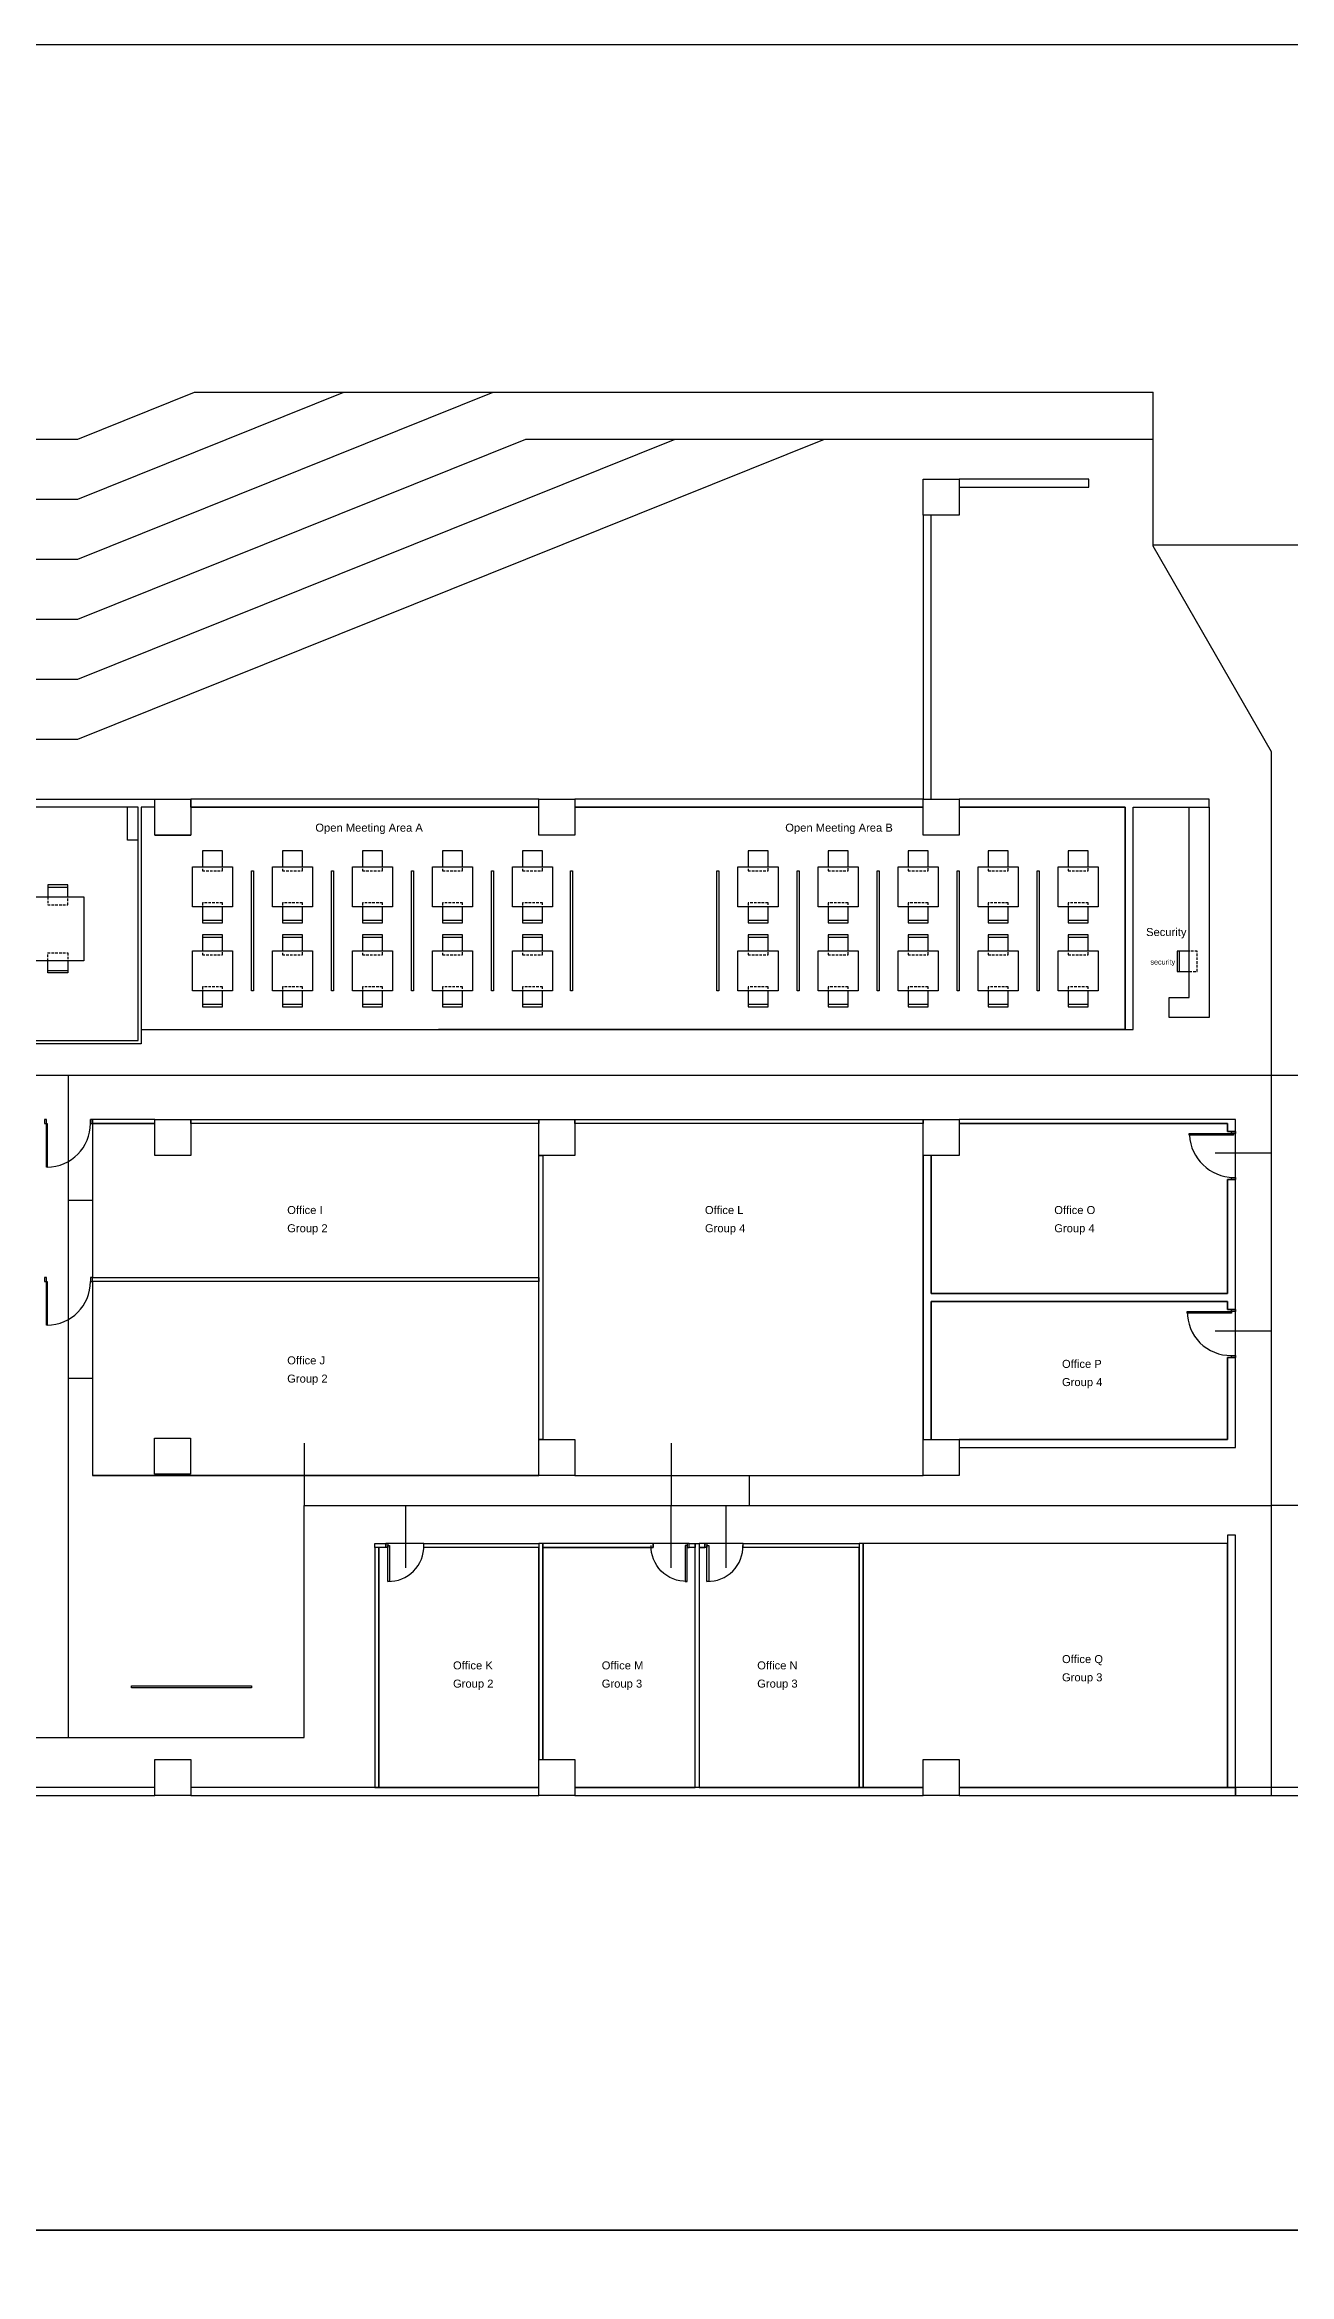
# Model space of a CAD drawing. Header units: centimetres. Extents: x -2363 to 10982, y -15317 to 6533.
# Drawn here: x 2020 to 5130, y 960 to 6533 of the extents above; entities that cross this region are included whole.
import ezdxf

# ---------------------------------------------------------------- set-up
doc = ezdxf.new("R2010")
doc.units = ezdxf.units.CM
doc.header["$MEASUREMENT"] = 0
doc.linetypes.add('DASHED2', pattern=[9.525, 6.35, -3.175])
for name, color, linetype in [('00_Coffee', 5, 'Continuous'), ('00_Meeting rooms', 1, 'Continuous'), ('00_Offices', 50, 'Continuous'), ('00_Walls', 6, 'Continuous'), ('01_Doors', 4, 'Continuous'), ('01_Legends', 1, 'Continuous'), ('01_Office_Furnitures', 7, 'Continuous'), ('01_Space_Partitions', 191, 'Continuous'), ('02_Path', 3, 'Continuous')]:
    doc.layers.add(name, color=color, linetype=linetype)
doc.styles.add('CHINA', font='QTXT', dxfattribs={"bigfont": 'AE.SHX'})

# ---------------------------------------------------------------- blocks, each defined once
blk = doc.blocks.new('A$Ceb85731e')
at = {"layer": '01_Doors'}
for points in [[(0, 5), (10, 5), (10, 0), (0, 0)], [(4.7, 9.4), (94.7, 9.4), (94.7, 5), (4.7, 5)]]:
    blk.add_lwpolyline(points, close=True, dxfattribs=at)
blk.add_arc((6.9, 7.2), 87.8, 358.5646, 91.4354, dxfattribs=at)

msp = doc.modelspace()

# ---------------------------------------------------------------- linework, layer by layer
at = {"layer": '00_Coffee'}
for points in [[(-2362.9, 6533.4), (10982.1, 6533.4), (10982.1, 1070.9), (-2362.9, 1070.9)], [(-2362.9, 1070.9), (10982.1, 1070.9), (10982.1, -4391.7), (-2362.9, -4391.7)]]:
    msp.add_lwpolyline(points, close=True, dxfattribs=at)
at = {"layer": '00_Meeting rooms'}
msp.add_line((4719.5, 4072.2), (3003.7, 4072.2), dxfattribs=at)
for points in [[(2253, 4501.8), (2253, 4545), (2226.2, 4545), (2226.2, 4627.2), (1487.1, 4627.2), (1487.1, 4544.7), (1379.5, 4544.7), (1379.5, 4045.2), (1593.4, 4045.2), (1593.4, 4035.2), (1773.8, 4036.2), (1773.8, 4044.2), (2253, 4044.2)], [(4719.5, 4627.2), (4304.5, 4627.2), (4304.5, 4557.2), (4214.5, 4557.2), (4214.5, 4627.2), (4099.5, 4627.2), (3459.5, 4627.2), (3344.5, 4627.2), (3344.5, 4557.2), (3254.5, 4557.2), (3254.5, 4627.2), (2384.5, 4627.2), (2384.5, 4557.2), (2294.5, 4557.2), (2294.5, 4627.2), (2261, 4627.2), (2261, 4072.1), (4214.5, 4072.1), (4719.5, 4072.2)]]:
    msp.add_lwpolyline(points, close=True, dxfattribs=at)
at = {"layer": '00_Offices', "color": 11, "true_color": 0xf27172}
msp.add_line((3254.5, 2957.2), (2139.1, 2957.2), dxfattribs=at)
for points in [[(3254.5, 3757.2), (3254.5, 3757.2), (3254.5, 3837.1), (2384.5, 3837.1), (2384.5, 3757.2), (2294.5, 3757.2), (2294.5, 3836.9), (2139.1, 3836.9), (2139.1, 3452.2), (3254.5, 3452.1)], [(2139.1, 3442.2), (2139.1, 2957.2), (3254.5, 2957.2), (3254.5, 3047.2), (3254.5, 3442.1)]]:
    msp.add_lwpolyline(points, close=True, dxfattribs=at)
at = {"layer": '00_Offices', "color": 6}
for points in [[(4214.5, 3757.2), (4214.5, 3757.2), (4214.5, 3757.2), (4214.5, 3837.2), (3344.5, 3837.2), (3344.5, 3757.2), (3264.5, 3757.2), (3264.5, 3047.2), (3344.5, 3047.2), (3344.5, 2957.2), (4214.5, 2957.2), (4214.5, 3047.2)], [(4974.5, 3697.2), (4994.5, 3697.2), (4994.5, 3817.2), (4974.5, 3817.2), (4974.5, 3837.2), (4304.5, 3837.2), (4304.5, 3757.2), (4234.5, 3757.2), (4234.5, 3412.2), (4974.5, 3412.2)], [(4994.5, 3372.2), (4974.5, 3372.2), (4974.5, 3392.2), (4234.5, 3392.2), (4234.5, 3047.2), (4304.5, 3047.2), (4974.5, 3047.2), (4974.5, 3252.2), (4994.5, 3252.2)]]:
    msp.add_lwpolyline(points, close=True, dxfattribs=at)
at = {"layer": '00_Offices'}
msp.add_lwpolyline([(2384.1, 3050.8), (2384.1, 2960.8), (2294.1, 2960.8), (2294.1, 3050.8)], close=True, dxfattribs=at)
at = {"layer": '00_Offices', "color": 4}
for points in [[(2967, 2777.1), (2967, 2787.1), (2872, 2787.1), (2872, 2777.1), (2854.5, 2777.1), (2854.5, 2177.1), (3254.5, 2177.1), (3254.5, 2247.1), (3254.5, 2777.1)], [(3644.5, 2777.1), (3629.6, 2777.1), (3629.6, 2787.1), (3539.6, 2787.1), (3539.6, 2777.1), (3264.5, 2777.1), (3264.5, 2247.1), (3344.5, 2247.1), (3344.5, 2177.1), (3644.5, 2177.1)], [(4054.5, 2777.1), (3764.5, 2777.1), (3764.5, 2787.1), (3669.4, 2787.1), (3669.4, 2777.1), (3654.5, 2777.1), (3654.5, 2177.1), (4054.5, 2177.1)], [(4974.5, 2787.1), (4064.5, 2787.1), (4064.5, 2177.1), (4214.5, 2177.1), (4214.5, 2247.1), (4304.5, 2247.1), (4304.5, 2177.1), (4974.5, 2177.1)]]:
    msp.add_lwpolyline(points, close=True, dxfattribs=at)
at = {"layer": '00_Walls'}
for p, q in [((1424.5, 4647.2), (2294.5, 4647.2)), ((2253, 4627.2), (1424.5, 4627.2)), ((2253, 4044.2), (2253, 4627.2)), ((2294.5, 4627.2), (2261, 4627.2)), ((2261, 4627.2), (2261, 4036.2)), ((3254.5, 4647.2), (2384.5, 4647.2)), ((2384.5, 4627.2), (2384.5, 4647.2)), ((2384.5, 4627.2), (3254.5, 4627.2)), ((4214.5, 4647.2), (3344.5, 4647.2)), ((3344.5, 4627.2), (3459.5, 4627.2)), ((3459.5, 4627.2), (4099.5, 4627.2)), ((4099.5, 4627.2), (4214.5, 4627.2)), ((4929.5, 4647.2), (4304.5, 4647.2)), ((4304.5, 4647.2), (4304.5, 4627.2)), ((4304.5, 4627.2), (4719.5, 4627.2)), ((4719.5, 4627.2), (4719.5, 4072.2)), ((4739.5, 4072.2), (4739.5, 4627.2)), ((4739.5, 4627.2), (4929.5, 4627.2)), ((4929.5, 4627.2), (4929.5, 4647.2)), ((2294.5, 4557.2), (2384.5, 4557.2)), ((4234.5, 4557.2), (4214.5, 4557.2)), ((4719.5, 4072.2), (4739.5, 4072.2)), ((1773.8, 4044.2), (2253, 4044.2)), ((2261, 4036.2), (1773.8, 4036.2))]:
    msp.add_line(p, q, dxfattribs=at)
for points in [[(4304.5, 5357.2), (4214.5, 5357.2), (4214.5, 5447.2), (4304.5, 5447.2)], [(4304.5, 5447.2), (4304.5, 5427.2), (4628.1, 5427.2), (4628.1, 5447.2)], [(4214.5, 4647.2), (4234.5, 4647.2), (4234.5, 5357.2), (4214.5, 5357.2)], [(2384.5, 4557.2), (2294.5, 4557.2), (2294.5, 4647.2), (2384.5, 4647.2)], [(3344.5, 4557.2), (3254.5, 4557.2), (3254.5, 4647.2), (3344.5, 4647.2)], [(4304.5, 4557.2), (4214.5, 4557.2), (4214.5, 4647.2), (4304.5, 4647.2)], [(2139.1, 3836.9), (2294.5, 3836.9), (2294.5, 3847.2), (2139.1, 3847.2)], [(2384.5, 3757.2), (2294.5, 3757.2), (2294.5, 3847.2), (2384.5, 3847.2)], [(3254.5, 3837.1), (2384.5, 3837.1), (2384.5, 3847.2), (3254.5, 3847.1)], [(3344.5, 3757.2), (3254.5, 3757.2), (3254.5, 3847.2), (3344.5, 3847.2)], [(4214.5, 3837.2), (3344.5, 3837.2), (3344.5, 3847.2), (4214.5, 3847.2)], [(4304.5, 3757.2), (4214.5, 3757.2), (4214.5, 3847.2), (4304.5, 3847.2)], [(4974.5, 3817.2), (4994.5, 3817.2), (4994.5, 3847.2), (4304.5, 3847.2), (4304.5, 3837.2), (4974.5, 3837.2)], [(3264.5, 3047.2), (3254.5, 3047.2), (3254.5, 3757.2), (3264.5, 3757.2)], [(4214.5, 3757.2), (4214.5, 3047.2), (4234.5, 3047.2), (4234.5, 3392.2), (4974.5, 3392.2), (4974.5, 3372.2), (4994.5, 3372.2), (4994.5, 3697.2), (4974.5, 3697.2), (4974.5, 3412.2), (4234.5, 3412.2), (4234.5, 3757.2)], [(3254.5, 3442.1), (2139.1, 3442.2), (2139.1, 3452.2), (3254.5, 3452.1)], [(4994.5, 3252.2), (4974.5, 3252.2), (4974.5, 3047.2), (4304.5, 3047.2), (4304.5, 3027.2), (4974.5, 3027.2), (4994.5, 3027.2)], [(2384.1, 2960.8), (2294.1, 2960.8), (2294.1, 3050.8), (2384.1, 3050.8)], [(3344.5, 2957.2), (3254.5, 2957.2), (3254.5, 3047.2), (3344.5, 3047.2)], [(4304.5, 2957.2), (4214.5, 2957.2), (4214.5, 3047.2), (4304.5, 3047.2)], [(2872, 2777.1), (2844.5, 2777.1), (2844.5, 2787.1), (2872, 2787.1)], [(3254.5, 2777.1), (2967, 2777.1), (2967, 2787.1), (3254.5, 2787.1)], [(3254.5, 2247.1), (3264.5, 2247.1), (3264.5, 2787.1), (3254.5, 2787.1)], [(3539.6, 2787.1), (3264.5, 2787.1), (3264.5, 2777.1), (3539.6, 2777.1)], [(3629.6, 2787.1), (3644.5, 2787.1), (3644.5, 2777.1), (3629.6, 2777.1)], [(3654.5, 2177.1), (3644.5, 2177.1), (3644.5, 2787.1), (3654.5, 2787.1)], [(3669.4, 2787.1), (3654.5, 2787.1), (3654.5, 2777.1), (3669.4, 2777.1)], [(3764.5, 2787.1), (4054.5, 2787.1), (4054.5, 2777.1), (3764.5, 2777.1)], [(4064.5, 2787.1), (4054.5, 2787.1), (4054.5, 2177.1), (4064.5, 2177.1)], [(4994.5, 2808.1), (4974.5, 2808.1), (4974.5, 2177.1), (4994.5, 2177.1)], [(2854.5, 2777.1), (2844.5, 2777.1), (2844.5, 2177.1), (2854.5, 2177.1)], [(2384.5, 2157.1), (2294.5, 2157.1), (2294.5, 2247.1), (2384.5, 2247.1)], [(3344.5, 2157.1), (3254.5, 2157.1), (3254.5, 2247.1), (3344.5, 2247.1)], [(4304.5, 2157.1), (4214.5, 2157.1), (4214.5, 2247.1), (4304.5, 2247.1)], [(1424.5, 2157.1), (2294.5, 2157.1), (2294.5, 2177.1), (1424.5, 2177.1)], [(2384.5, 2157.1), (3254.5, 2157.1), (3254.5, 2177.1), (2384.5, 2177.1)], [(3344.5, 2157.1), (4214.5, 2157.1), (4214.5, 2177.1), (3344.5, 2177.1)], [(4304.5, 2157.1), (4994.5, 2157.1), (4994.5, 2177.1), (4304.5, 2177.1)], [(4994.5, 2157.1), (5174.5, 2157.1), (5174.5, 2177.1), (4994.5, 2177.1)]]:
    msp.add_lwpolyline(points, close=True, dxfattribs=at)
at = {"layer": '01_Doors'}
for points in [[(2024.5, 3847.2), (2019.5, 3847.2), (2019.5, 3837.2), (2024.5, 3837.2)], [(2019.5, 3847.2), (2019.5, 3836.9)], [(2024.5, 3836.9), (2024.5, 3847.2)], [(2134.1, 3837.2), (2134.1, 3847.2)], [(2139.1, 3836.9), (2139.1, 3847.2)], [(2134.1, 3837.2), (2134.1, 3836.9)]]:
    msp.add_lwpolyline(points, dxfattribs=at)
for points in [[(2139.1, 3836.9), (2139.1, 3847.2), (2134.1, 3847.2), (2134.1, 3836.9)], [(2024.5, 3836.9), (2026, 3836.9), (2026, 3727.5), (2024.5, 3727.5)], [(4879.5, 3812.2), (4989.5, 3812.2), (4989.5, 3807.8), (4879.5, 3807.8)], [(4984.5, 3817.2), (4994.5, 3817.2), (4994.5, 3812.2), (4984.5, 3812.2)], [(4984.5, 3702.2), (4994.5, 3702.2), (4994.5, 3697.2), (4984.5, 3697.2)], [(2024.5, 3441.9), (2024.5, 3452.2), (2019.5, 3452.2), (2019.5, 3441.9)], [(2024.5, 3441.9), (2026, 3441.9), (2026, 3332.5), (2024.5, 3332.5)], [(2139.1, 3441.9), (2139.1, 3452.2), (2134.1, 3452.2), (2134.1, 3441.9)], [(4874.5, 3367.2), (4984.5, 3367.2), (4984.5, 3362.8), (4874.5, 3362.8)], [(4984.5, 3372.2), (4994.5, 3372.2), (4994.5, 3367.2), (4984.5, 3367.2)], [(4984.5, 3257.2), (4994.5, 3257.2), (4994.5, 3252.2), (4984.5, 3252.2)]]:
    msp.add_lwpolyline(points, close=True, dxfattribs=at)
for centre, radius, start, end in [((2024.5, 3837.2), 109.6, 270.8003, 0), ((4991.8, 3814.4), 112.3, 183.3956, 268.8462), ((2024.5, 3442.2), 109.6, 270.8003, 0), ((4982.3, 3365), 107.8, 178.8309, 271.1691)]:
    msp.add_arc(centre, radius, start, end, dxfattribs=at)
at = {"layer": '01_Office_Furnitures'}
for points in [[(4929.5, 4102.2), (4829.5, 4102.2), (4829.5, 4152.2), (4879.5, 4152.2), (4879.5, 4627.2), (4929.5, 4627.2)], [(1517.2, 4243.3), (1517.2, 4403.3), (2117.2, 4403.3), (2117.2, 4243.3)]]:
    msp.add_lwpolyline(points, close=True, dxfattribs=at)
at = {"layer": '01_Office_Furnitures', "linetype": 'ByBlock'}
for points in [[(2463.7, 4483.1), (2463.7, 4518.5), (2413.7, 4518.5), (2413.7, 4483.1)], [(2663.7, 4483.1), (2663.7, 4518.5), (2613.7, 4518.5), (2613.7, 4483.1)], [(2863.7, 4483.1), (2863.7, 4518.5), (2813.7, 4518.5), (2813.7, 4483.1)], [(3063.7, 4483.1), (3063.7, 4518.5), (3013.7, 4518.5), (3013.7, 4483.1)], [(3263.7, 4483.1), (3263.7, 4518.5), (3213.7, 4518.5), (3213.7, 4483.1)], [(3826.9, 4483.1), (3826.9, 4518.5), (3776.9, 4518.5), (3776.9, 4483.1)], [(4026.9, 4483.1), (4026.9, 4518.5), (3976.9, 4518.5), (3976.9, 4483.1)], [(4226.9, 4483.1), (4226.9, 4518.5), (4176.9, 4518.5), (4176.9, 4483.1)], [(4426.9, 4483.1), (4426.9, 4518.5), (4376.9, 4518.5), (4376.9, 4483.1)], [(4626.9, 4483.1), (4626.9, 4518.5), (4576.9, 4518.5), (4576.9, 4483.1)], [(2077.2, 4403.3), (2077.2, 4433.3), (2027.2, 4433.3), (2027.2, 4403.3)], [(2027.2, 4427.5), (2077.2, 4427.5)], [(2413.7, 4374), (2413.7, 4338.5), (2463.7, 4338.5), (2463.7, 4374)], [(2613.7, 4374), (2613.7, 4338.5), (2663.7, 4338.5), (2663.7, 4374)], [(2813.7, 4374), (2813.7, 4338.5), (2863.7, 4338.5), (2863.7, 4374)], [(3013.7, 4374), (3013.7, 4338.5), (3063.7, 4338.5), (3063.7, 4374)], [(3213.7, 4374), (3213.7, 4338.5), (3263.7, 4338.5), (3263.7, 4374)], [(3776.9, 4374), (3776.9, 4338.5), (3826.9, 4338.5), (3826.9, 4374)], [(3976.9, 4374), (3976.9, 4338.5), (4026.9, 4338.5), (4026.9, 4374)], [(4176.9, 4374), (4176.9, 4338.5), (4226.9, 4338.5), (4226.9, 4374)], [(4376.9, 4374), (4376.9, 4338.5), (4426.9, 4338.5), (4426.9, 4374)], [(4576.9, 4374), (4576.9, 4338.5), (4626.9, 4338.5), (4626.9, 4374)], [(2463.7, 4344.4), (2413.7, 4344.4)], [(2463.7, 4273.1), (2463.7, 4308.5), (2413.7, 4308.5), (2413.7, 4273.1)], [(2413.7, 4302.7), (2463.7, 4302.7)], [(2663.7, 4344.4), (2613.7, 4344.4)], [(2663.7, 4273.1), (2663.7, 4308.5), (2613.7, 4308.5), (2613.7, 4273.1)], [(2613.7, 4302.7), (2663.7, 4302.7)], [(2863.7, 4344.4), (2813.7, 4344.4)], [(2863.7, 4273.1), (2863.7, 4308.5), (2813.7, 4308.5), (2813.7, 4273.1)], [(2813.7, 4302.7), (2863.7, 4302.7)], [(3063.7, 4344.4), (3013.7, 4344.4)], [(3063.7, 4273.1), (3063.7, 4308.5), (3013.7, 4308.5), (3013.7, 4273.1)], [(3013.7, 4302.7), (3063.7, 4302.7)], [(3263.7, 4344.4), (3213.7, 4344.4)], [(3263.7, 4273.1), (3263.7, 4308.5), (3213.7, 4308.5), (3213.7, 4273.1)], [(3213.7, 4302.7), (3263.7, 4302.7)], [(3826.9, 4344.4), (3776.9, 4344.4)], [(3826.9, 4273.1), (3826.9, 4308.5), (3776.9, 4308.5), (3776.9, 4273.1)], [(3776.9, 4302.7), (3826.9, 4302.7)], [(4026.9, 4344.4), (3976.9, 4344.4)], [(4026.9, 4273.1), (4026.9, 4308.5), (3976.9, 4308.5), (3976.9, 4273.1)], [(3976.9, 4302.7), (4026.9, 4302.7)], [(4226.9, 4344.4), (4176.9, 4344.4)], [(4226.9, 4273.1), (4226.9, 4308.5), (4176.9, 4308.5), (4176.9, 4273.1)], [(4176.9, 4302.7), (4226.9, 4302.7)], [(4426.9, 4344.4), (4376.9, 4344.4)], [(4426.9, 4273.1), (4426.9, 4308.5), (4376.9, 4308.5), (4376.9, 4273.1)], [(4376.9, 4302.7), (4426.9, 4302.7)], [(4626.9, 4344.4), (4576.9, 4344.4)], [(4626.9, 4273.1), (4626.9, 4308.5), (4576.9, 4308.5), (4576.9, 4273.1)], [(4576.9, 4302.7), (4626.9, 4302.7)], [(2077.2, 4243.3), (2077.2, 4213.3), (2027.2, 4213.3), (2027.2, 4243.3)], [(4879.5, 4267.2), (4849.5, 4267.2), (4849.5, 4217.2), (4879.5, 4217.2)], [(4855.3, 4217.2), (4855.3, 4267.2)], [(2027.2, 4219.1), (2077.2, 4219.1)], [(2413.7, 4164), (2413.7, 4128.5), (2463.7, 4128.5), (2463.7, 4164)], [(2463.7, 4134.4), (2413.7, 4134.4)], [(2613.7, 4164), (2613.7, 4128.5), (2663.7, 4128.5), (2663.7, 4164)], [(2663.7, 4134.4), (2613.7, 4134.4)], [(2813.7, 4164), (2813.7, 4128.5), (2863.7, 4128.5), (2863.7, 4164)], [(2863.7, 4134.4), (2813.7, 4134.4)], [(3013.7, 4164), (3013.7, 4128.5), (3063.7, 4128.5), (3063.7, 4164)], [(3063.7, 4134.4), (3013.7, 4134.4)], [(3213.7, 4164), (3213.7, 4128.5), (3263.7, 4128.5), (3263.7, 4164)], [(3263.7, 4134.4), (3213.7, 4134.4)], [(3776.9, 4164), (3776.9, 4128.5), (3826.9, 4128.5), (3826.9, 4164)], [(3826.9, 4134.4), (3776.9, 4134.4)], [(3976.9, 4164), (3976.9, 4128.5), (4026.9, 4128.5), (4026.9, 4164)], [(4026.9, 4134.4), (3976.9, 4134.4)], [(4176.9, 4164), (4176.9, 4128.5), (4226.9, 4128.5), (4226.9, 4164)], [(4226.9, 4134.4), (4176.9, 4134.4)], [(4376.9, 4164), (4376.9, 4128.5), (4426.9, 4128.5), (4426.9, 4164)], [(4426.9, 4134.4), (4376.9, 4134.4)], [(4576.9, 4164), (4576.9, 4128.5), (4626.9, 4128.5), (4626.9, 4164)], [(4626.9, 4134.4), (4576.9, 4134.4)]]:
    msp.add_lwpolyline(points, dxfattribs=at)
for points in [[(2388.7, 4478.5), (2488.7, 4478.5), (2488.7, 4378.5), (2388.7, 4378.5)], [(2588.7, 4478.5), (2688.7, 4478.5), (2688.7, 4378.5), (2588.7, 4378.5)], [(2788.7, 4478.5), (2888.7, 4478.5), (2888.7, 4378.5), (2788.7, 4378.5)], [(2988.7, 4478.5), (3088.7, 4478.5), (3088.7, 4378.5), (2988.7, 4378.5)], [(3188.7, 4478.5), (3288.7, 4478.5), (3288.7, 4378.5), (3188.7, 4378.5)], [(3751.9, 4478.5), (3851.9, 4478.5), (3851.9, 4378.5), (3751.9, 4378.5)], [(3951.9, 4478.5), (4051.9, 4478.5), (4051.9, 4378.5), (3951.9, 4378.5)], [(4151.9, 4478.5), (4251.9, 4478.5), (4251.9, 4378.5), (4151.9, 4378.5)], [(4351.9, 4478.5), (4451.9, 4478.5), (4451.9, 4378.5), (4351.9, 4378.5)], [(4551.9, 4478.5), (4651.9, 4478.5), (4651.9, 4378.5), (4551.9, 4378.5)], [(2388.7, 4268.5), (2488.7, 4268.5), (2488.7, 4168.5), (2388.7, 4168.5)], [(2588.7, 4268.5), (2688.7, 4268.5), (2688.7, 4168.5), (2588.7, 4168.5)], [(2788.7, 4268.5), (2888.7, 4268.5), (2888.7, 4168.5), (2788.7, 4168.5)], [(2988.7, 4268.5), (3088.7, 4268.5), (3088.7, 4168.5), (2988.7, 4168.5)], [(3188.7, 4268.5), (3288.7, 4268.5), (3288.7, 4168.5), (3188.7, 4168.5)], [(3751.9, 4268.5), (3851.9, 4268.5), (3851.9, 4168.5), (3751.9, 4168.5)], [(3951.9, 4268.5), (4051.9, 4268.5), (4051.9, 4168.5), (3951.9, 4168.5)], [(4151.9, 4268.5), (4251.9, 4268.5), (4251.9, 4168.5), (4151.9, 4168.5)], [(4351.9, 4268.5), (4451.9, 4268.5), (4451.9, 4168.5), (4351.9, 4168.5)], [(4551.9, 4268.5), (4651.9, 4268.5), (4651.9, 4168.5), (4551.9, 4168.5)]]:
    msp.add_lwpolyline(points, close=True, dxfattribs=at)
at = {"layer": '01_Office_Furnitures', "linetype": 'DASHED2'}
for points in [[(2413.7, 4483.1), (2413.7, 4468.5), (2463.7, 4468.5), (2463.7, 4483.1)], [(2613.7, 4483.1), (2613.7, 4468.5), (2663.7, 4468.5), (2663.7, 4483.1)], [(2813.7, 4483.1), (2813.7, 4468.5), (2863.7, 4468.5), (2863.7, 4483.1)], [(3013.7, 4483.1), (3013.7, 4468.5), (3063.7, 4468.5), (3063.7, 4483.1)], [(3213.7, 4483.1), (3213.7, 4468.5), (3263.7, 4468.5), (3263.7, 4483.1)], [(3776.9, 4483.1), (3776.9, 4468.5), (3826.9, 4468.5), (3826.9, 4483.1)], [(3976.9, 4483.1), (3976.9, 4468.5), (4026.9, 4468.5), (4026.9, 4483.1)], [(4176.9, 4483.1), (4176.9, 4468.5), (4226.9, 4468.5), (4226.9, 4483.1)], [(4376.9, 4483.1), (4376.9, 4468.5), (4426.9, 4468.5), (4426.9, 4483.1)], [(4576.9, 4483.1), (4576.9, 4468.5), (4626.9, 4468.5), (4626.9, 4483.1)], [(2027.2, 4403.3), (2027.2, 4383.3), (2077.2, 4383.3), (2077.2, 4403.3)], [(2463.7, 4374), (2463.7, 4388.5), (2413.7, 4388.5), (2413.7, 4374)], [(2663.7, 4374), (2663.7, 4388.5), (2613.7, 4388.5), (2613.7, 4374)], [(2863.7, 4374), (2863.7, 4388.5), (2813.7, 4388.5), (2813.7, 4374)], [(3063.7, 4374), (3063.7, 4388.5), (3013.7, 4388.5), (3013.7, 4374)], [(3263.7, 4374), (3263.7, 4388.5), (3213.7, 4388.5), (3213.7, 4374)], [(3826.9, 4374), (3826.9, 4388.5), (3776.9, 4388.5), (3776.9, 4374)], [(4026.9, 4374), (4026.9, 4388.5), (3976.9, 4388.5), (3976.9, 4374)], [(4226.9, 4374), (4226.9, 4388.5), (4176.9, 4388.5), (4176.9, 4374)], [(4426.9, 4374), (4426.9, 4388.5), (4376.9, 4388.5), (4376.9, 4374)], [(4626.9, 4374), (4626.9, 4388.5), (4576.9, 4388.5), (4576.9, 4374)], [(2027.2, 4243.3), (2027.2, 4263.3), (2077.2, 4263.3), (2077.2, 4243.3)], [(2413.7, 4273.1), (2413.7, 4258.5), (2463.7, 4258.5), (2463.7, 4273.1)], [(2613.7, 4273.1), (2613.7, 4258.5), (2663.7, 4258.5), (2663.7, 4273.1)], [(2813.7, 4273.1), (2813.7, 4258.5), (2863.7, 4258.5), (2863.7, 4273.1)], [(3013.7, 4273.1), (3013.7, 4258.5), (3063.7, 4258.5), (3063.7, 4273.1)], [(3213.7, 4273.1), (3213.7, 4258.5), (3263.7, 4258.5), (3263.7, 4273.1)], [(3776.9, 4273.1), (3776.9, 4258.5), (3826.9, 4258.5), (3826.9, 4273.1)], [(3976.9, 4273.1), (3976.9, 4258.5), (4026.9, 4258.5), (4026.9, 4273.1)], [(4176.9, 4273.1), (4176.9, 4258.5), (4226.9, 4258.5), (4226.9, 4273.1)], [(4376.9, 4273.1), (4376.9, 4258.5), (4426.9, 4258.5), (4426.9, 4273.1)], [(4576.9, 4273.1), (4576.9, 4258.5), (4626.9, 4258.5), (4626.9, 4273.1)], [(4879.5, 4217.2), (4899.5, 4217.2), (4899.5, 4267.2), (4879.5, 4267.2)], [(2463.7, 4164), (2463.7, 4178.5), (2413.7, 4178.5), (2413.7, 4164)], [(2663.7, 4164), (2663.7, 4178.5), (2613.7, 4178.5), (2613.7, 4164)], [(2863.7, 4164), (2863.7, 4178.5), (2813.7, 4178.5), (2813.7, 4164)], [(3063.7, 4164), (3063.7, 4178.5), (3013.7, 4178.5), (3013.7, 4164)], [(3263.7, 4164), (3263.7, 4178.5), (3213.7, 4178.5), (3213.7, 4164)], [(3826.9, 4164), (3826.9, 4178.5), (3776.9, 4178.5), (3776.9, 4164)], [(4026.9, 4164), (4026.9, 4178.5), (3976.9, 4178.5), (3976.9, 4164)], [(4226.9, 4164), (4226.9, 4178.5), (4176.9, 4178.5), (4176.9, 4164)], [(4426.9, 4164), (4426.9, 4178.5), (4376.9, 4178.5), (4376.9, 4164)], [(4626.9, 4164), (4626.9, 4178.5), (4576.9, 4178.5), (4576.9, 4164)]]:
    msp.add_lwpolyline(points, dxfattribs=at)
at = {"layer": '01_Space_Partitions'}
for points in [[(2541.2, 4468.5), (2541.2, 4168.5), (2536.2, 4168.5), (2536.2, 4468.5)], [(2741.2, 4468.5), (2741.2, 4168.5), (2736.2, 4168.5), (2736.2, 4468.5)], [(2941.2, 4468.5), (2941.2, 4168.5), (2936.2, 4168.5), (2936.2, 4468.5)], [(3141.2, 4468.5), (3141.2, 4168.5), (3136.2, 4168.5), (3136.2, 4468.5)], [(3338.7, 4468.5), (3338.7, 4168.5), (3333.7, 4168.5), (3333.7, 4468.5)], [(3704.4, 4468.5), (3704.4, 4168.5), (3699.4, 4168.5), (3699.4, 4468.5)], [(3904.4, 4468.5), (3904.4, 4168.5), (3899.4, 4168.5), (3899.4, 4468.5)], [(4104.4, 4468.5), (4104.4, 4168.5), (4099.4, 4168.5), (4099.4, 4468.5)], [(4304.4, 4468.5), (4304.4, 4168.5), (4299.4, 4168.5), (4299.4, 4468.5)], [(4504.4, 4468.5), (4504.4, 4168.5), (4499.4, 4168.5), (4499.4, 4468.5)], [(2536.5, 2426.4), (2236.5, 2426.4), (2236.5, 2431.4), (2536.5, 2431.4)]]:
    msp.add_lwpolyline(points, close=True, dxfattribs=at)
at = {"layer": '02_Path'}
for p, q in [((2102.5, 5397.2), (2767.1, 5664.4)), ((2102.5, 5247.2), (3140.2, 5664.4)), ((2102.5, 5547.2), (2394, 5664.4)), ((2394, 5664.4), (4789.5, 5664.4)), ((4789.5, 5279.5), (4789.5, 5664.4)), ((1521.8, 5547.2), (2102.5, 5547.2)), ((2102.5, 5097.2), (3221.7, 5547.2)), ((2102.5, 4947.2), (3594.8, 5547.2)), ((2102.5, 4797.2), (3967.9, 5547.2)), ((3221.7, 5547.2), (4789.5, 5547.2)), ((1521.8, 5397.2), (2102.5, 5397.2)), ((1521.8, 5247.2), (2102.5, 5247.2)), ((9857, 5282.1), (4789.5, 5282.1)), ((5084.5, 4765.6), (4789.5, 5279.5)), ((1521.8, 5097.2), (2102.5, 5097.2)), ((1521.8, 4947.2), (2102.5, 4947.2)), ((1521.8, 4797.2), (2102.5, 4797.2)), ((5084.5, 2157.1), (5084.5, 4765.6)), ((6445, 3957.2), (73.8, 3957.2)), ((2079.3, 2302), (2079.3, 3957.2)), ((5084.5, 3762.7), (4944, 3762.7)), ((2139.1, 3644.5), (2079.3, 3644.5)), ((5084.5, 3317.7), (4944, 3317.7)), ((2139.1, 3199.7), (2079.3, 3199.7)), ((2667.9, 3037.7), (2667.9, 2881.9)), ((3584.6, 3037.7), (3584.6, 2881.9)), ((3779.5, 2957.2), (3779.5, 2881.9)), ((2667.9, 2881.9), (5084.5, 2881.9)), ((2667.9, 2302), (2667.9, 2881.9)), ((2922, 2726.1), (2922, 2881.9)), ((3584.6, 2726.1), (3584.6, 2881.9)), ((3722, 2726.1), (3722, 2881.9)), ((5733.5, 2881.9), (5084.5, 2881.9)), ((304.5, 2302), (2667.9, 2302))]:
    msp.add_line(p, q, dxfattribs=at)

# ---------------------------------------------------------------- block references
at = {"layer": '00_Walls', "rotation": 270}
for p in [(2872, 2787.1), (3669.4, 2787.1)]:
    msp.add_blockref('A$Ceb85731e', p, dxfattribs=at)
at = {"layer": '00_Walls', "xscale": -1, "rotation": 90}
msp.add_blockref('A$Ceb85731e', (3629.6, 2787.1), dxfattribs=at)

# ---------------------------------------------------------------- texts
at = {"layer": '01_Legends'}
note = msp.add_mtext_dynamic_manual_height_columns('{\\fSansSerif|b0|i0|c2|p2;Open Meeting Area }', width=260.494, gutter_width=1, heights=[51.8, 0], dxfattribs=dict(at, insert=(2695.9, 4586.3), char_height=20, attachment_point=1, style='CHINA'))
for column, words in zip(note.columns.linked_columns, ['{\\fSansSerif|b0|i0|c2|p2;A}']):
    column.text = words
at = {"layer": '01_Legends', "char_height": 20, "attachment_point": 1, "style": 'CHINA'}
for s, insert in [('{\\fSansSerif|b0|i0|c2|p2;Open Meeting Area B}', (3870, 4586.3)), ('{\\fSansSerif|b0|i0|c2|p2;Security}', (4771.5, 4325.4)), ('{\\fSansSerif|b0|i0|c2|p2;Office I}', (2625.6, 3630.6)), ('{\\fSansSerif|b0|i0|c2|p2;Office L}', (3669.3, 3630.6)), ('{\\fSansSerif|b0|i0|c2|p2;Office O}', (4542.1, 3630.6)), ('{\\fSansSerif|b0|i0|c2|p2;Office J}', (2625.6, 3254.9)), ('{\\fSansSerif|b0|i0|c2|p2;Office P}', (4561.4, 3246.1)), ('{\\fSansSerif|b0|i0|c2|p2;Office Q}', (4561.4, 2508.3)), ('{\\fSansSerif|b0|i0|c2|p2;Office K}', (3039.9, 2492.5)), ('{\\fSansSerif|b0|i0|c2|p2;Office M}', (3411.5, 2492.5)), ('{\\fSansSerif|b0|i0|c2|p2;Office N}', (3799.9, 2492.5))]:
    msp.add_mtext_dynamic_manual_height_columns(s, width=260.494, gutter_width=1, heights=[51.8], dxfattribs=dict(at, insert=insert))
at = {"layer": '01_Legends', "color": 3, "char_height": 20, "attachment_point": 1, "style": 'CHINA'}
for insert in [(2625.6, 3585.1), (2625.6, 3209.3), (3039.9, 2447)]:
    msp.add_mtext_dynamic_manual_height_columns('{\\fSansSerif|b0|i0|c2|p2;Group 2}', width=260.494, gutter_width=1, heights=[51.8], dxfattribs=dict(at, insert=insert))
at = {"layer": '01_Legends', "color": 51, "true_color": 0xf8f6b0, "char_height": 20, "attachment_point": 1, "style": 'CHINA'}
for insert in [(3669.3, 3585.1), (4542.1, 3585.1), (4561.4, 3200.6)]:
    msp.add_mtext_dynamic_manual_height_columns('{\\fSansSerif|b0|i0|c2|p2;Group 4}', width=260.494, gutter_width=1, heights=[51.8], dxfattribs=dict(at, insert=insert))
at = {"layer": '01_Legends', "color": 6, "char_height": 20, "attachment_point": 1, "style": 'CHINA'}
for insert in [(4561.4, 2462.7), (3411.5, 2447), (3799.9, 2447)]:
    msp.add_mtext_dynamic_manual_height_columns('{\\fSansSerif|b0|i0|c2|p2;Group 3}', width=260.494, gutter_width=1, heights=[51.8], dxfattribs=dict(at, insert=insert))
at = {"layer": '01_Office_Furnitures', "insert": (4782.4, 4247.1), "char_height": 13, "attachment_point": 1, "style": 'CHINA'}
msp.add_mtext_dynamic_manual_height_columns('{\\fPMingLiU|b0|i0|c0|p18;security}', width=136.892, gutter_width=1, heights=[0], dxfattribs=at)

doc.saveas('drawing.dxf')
